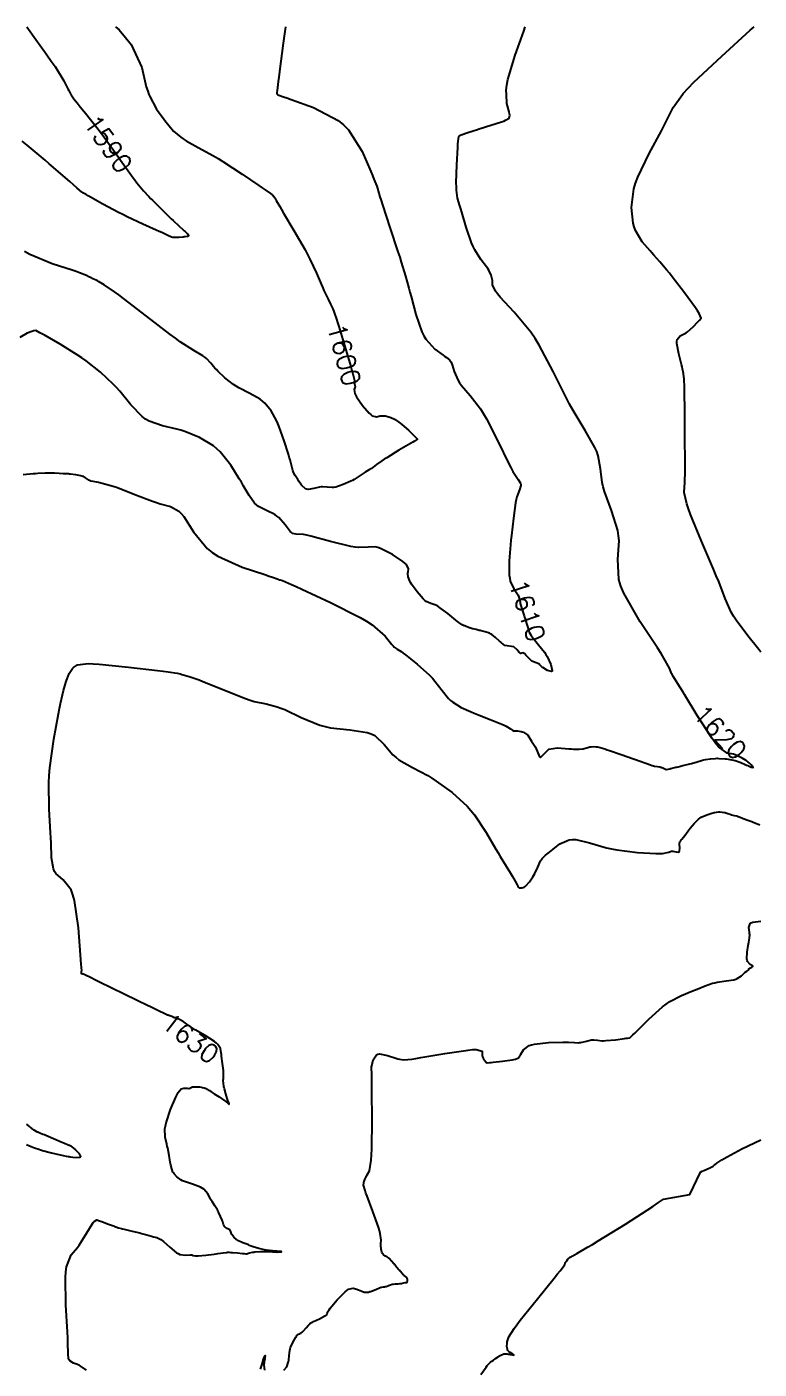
# Model space of a CAD drawing. Header units: metres. Extents: x 837477 to 838477, y 1189014 to 1191014.
# Drawn here: x 837628.4 to 837778.9, y 1190738.3 to 1191013.9 of the extents above; entities that cross this region are included whole.
import ezdxf

# ---------------------------------------------------------------- set-up
doc = ezdxf.new("R2010")
doc.units = ezdxf.units.M
doc.header["$LTSCALE"] = 0.3
doc.layers.add('COTAS 10', color=1, linetype='Continuous')
doc.styles.get("Standard").update_dxf_attribs({"font": 'simplex.shx'})

msp = doc.modelspace()

# ---------------------------------------------------------------- linework, layer by layer
at = {"layer": 'COTAS 10'}
for points, elevation in [([(837628.424, 1191013.872), (837630.296, 1191011.27), (837632.045, 1191008.838), (837632.535, 1191008.155), (837633.437, 1191006.854), (837634.216, 1191005.702), (837636.011, 1191002.79), (837636.848, 1191001.168), (837637.024, 1191000.829), (837637.175, 1191000.539), (837637.457, 1191000), (837637.516, 1190999.888), (837638.083, 1190999.109), (837638.376, 1190998.737), (837638.728, 1190998.299), (837639.401, 1190997.479), (837640.49, 1190996.151), (837642.828, 1190993.196), (837643.544, 1190992.246), (837644.29, 1190991.241), (837647.227, 1190987.141), (837647.688, 1190986.493), (837649.92, 1190983.359), (837650.464, 1190982.617), (837650.511, 1190982.553), (837651.035, 1190981.853), (837652.368, 1190980.198), (837653.46, 1190979.05), (837653.832, 1190978.669), (837654.234, 1190978.261), (837655.939, 1190976.558), (837657.668, 1190974.87), (837658.086, 1190974.47), (837658.477, 1190974.101), (837659.671, 1190973.011), (837660.561, 1190972.216), (837660.76, 1190972.032), (837660.939, 1190971.864), (837661.418, 1190971.386), (837661.629, 1190971.074), (837661.64, 1190971.01), (837661.631, 1190970.955), (837661.424, 1190970.84), (837660.943, 1190970.775), (837660.76, 1190970.753), (837660.556, 1190970.729), (837659.64, 1190970.626), (837658.646, 1190970.616), (837658.393, 1190970.651), (837658.15, 1190970.701), (837657.352, 1190971.018), (837656.125, 1190971.639), (837655.61, 1190971.881), (837655.02, 1190972.154), (837652.26, 1190973.395), (837649.023, 1190974.901), (837648.132, 1190975.341), (837647.243, 1190975.791), (837644.053, 1190977.501), (837641.487, 1190978.933), (837640.991, 1190979.208), (837640.589, 1190979.431), (837639.912, 1190979.796), (837639.845, 1190979.827), (837639.827, 1190979.839), (837639.81, 1190979.852), (837639.749, 1190979.912), (837638.681, 1190980.852), (837638.028, 1190981.421), (837637.22, 1190982.123), (837633.012, 1190985.771), (837632.157, 1190986.493), (837628.463, 1190989.612), (837627.44, 1190990.436)], 1590), ([(837627.638, 1190921.991), (837629.704, 1190922.158), (837630.213, 1190922.194), (837630.694, 1190922.225), (837632.205, 1190922.296), (837633.455, 1190922.312), (837633.772, 1190922.308), (837634.076, 1190922.299), (837635.071, 1190922.238), (837635.85, 1190922.174), (837636.019, 1190922.164), (837636.168, 1190922.158), (837636.535, 1190922.164), (837636.967, 1190922.156), (837637.156, 1190922.141), (837637.375, 1190922.12), (837638.417, 1190921.999), (837639.473, 1190921.793), (837639.7, 1190921.719), (837639.899, 1190921.638), (837640.384, 1190921.283), (837640.985, 1190920.899), (837641.258, 1190920.8), (837641.578, 1190920.704), (837643.115, 1190920.384), (837645.386, 1190919.821), (837646.168, 1190919.572), (837647.017, 1190919.283), (837650.634, 1190917.903), (837654.213, 1190916.527), (837655.037, 1190916.24), (837655.789, 1190915.994), (837657.903, 1190915.446), (837659.631, 1190914.47), (837660.141, 1190913.954), (837660.663, 1190913.333), (837662.659, 1190910.202), (837665.459, 1190906.762), (837666.488, 1190905.945), (837667.628, 1190905.188), (837672.659, 1190902.944), (837677.292, 1190901.435), (837678.18, 1190901.141), (837678.897, 1190900.9), (837680.06, 1190900.479), (837680.103, 1190900.424), (837680.114, 1190900.415), (837680.124, 1190900.408), (837680.155, 1190900.402), (837680.287, 1190900.378), (837680.361, 1190900.359), (837680.45, 1190900.336), (837680.909, 1190900.207), (837682.771, 1190899.421), (837683.745, 1190898.983), (837684.919, 1190898.449), (837690.814, 1190895.723), (837696.912, 1190892.623), (837698.213, 1190891.852), (837699.345, 1190891.12), (837702.037, 1190888.793), (837703.383, 1190887.117), (837703.669, 1190886.795), (837703.916, 1190886.535), (837704.492, 1190886.108), (837705.32, 1190885.623), (837705.727, 1190885.325), (837706.21, 1190884.957), (837708.595, 1190883.038), (837711.145, 1190880.762), (837711.732, 1190880.168), (837712.268, 1190879.59), (837713.773, 1190877.633), (837715.077, 1190875.975), (837715.485, 1190875.585), (837715.914, 1190875.225), (837717.633, 1190874.173), (837719.682, 1190873.27), (837720.318, 1190873.003), (837720.984, 1190872.73), (837723.639, 1190871.683), (837726.007, 1190870.723), (837726.493, 1190870.504), (837726.905, 1190870.306), (837727.78, 1190869.76), (837728.238, 1190869.444), (837728.388, 1190869.391), (837728.547, 1190869.354), (837729.206, 1190869.341), (837729.979, 1190869.262), (837730.211, 1190869.182), (837730.45, 1190869.077), (837731.38, 1190868.488), (837732.092, 1190867.217), (837732.94, 1190866.006), (837733.727, 1190864.008), (837733.969, 1190863.887), (837735.664, 1190865.582), (837737.468, 1190865.899), (837739.802, 1190865.697), (837740.309, 1190865.661), (837740.756, 1190865.634), (837741.866, 1190865.608), (837742.552, 1190865.673), (837742.732, 1190865.702), (837742.907, 1190865.736), (837743.5, 1190865.901), (837744.053, 1190866.056), (837744.203, 1190866.084), (837744.35, 1190866.106), (837744.868, 1190866.131), (837745.38, 1190866.092), (837745.524, 1190866.073), (837745.669, 1190866.051), (837746.198, 1190865.942), (837747.186, 1190865.642), (837747.62, 1190865.499), (837748.123, 1190865.33), (837750.522, 1190864.505), (837753.063, 1190863.616), (837753.657, 1190863.406), (837754.203, 1190863.213), (837755.778, 1190862.648), (837756.888, 1190862.274), (837757.141, 1190862.202), (837757.371, 1190862.142), (837758.004, 1190862.038), (837758.481, 1190861.972), (837758.611, 1190861.936), (837758.741, 1190861.894), (837759.205, 1190861.677), (837759.635, 1190861.484), (837759.744, 1190861.457), (837759.848, 1190861.44), (837760.184, 1190861.472), (837760.523, 1190861.576), (837760.629, 1190861.605), (837760.739, 1190861.633), (837761.18, 1190861.737), (837761.781, 1190861.874), (837761.992, 1190861.925), (837762.223, 1190861.98), (837763.22, 1190862.225), (837764.348, 1190862.518), (837764.662, 1190862.604), (837764.976, 1190862.693), (837766.116, 1190863.03), (837767.23, 1190863.338), (837767.529, 1190863.408), (837767.823, 1190863.471), (837768.848, 1190863.643), (837769.922, 1190863.719), (837770.247, 1190863.722), (837770.583, 1190863.717), (837771.897, 1190863.632), (837772.101, 1190863.601), (837773.233, 1190863.428), (837773.584, 1190863.348), (837773.925, 1190863.257), (837775.088, 1190862.843), (837775.968, 1190862.463), (837775.982, 1190862.456), (837776.153, 1190862.381), (837776.292, 1190862.321), (837776.52, 1190862.225), (837776.636, 1190862.178), (837776.705, 1190862.149), (837776.789, 1190862.113), (837777.224, 1190861.927), (837777.595, 1190861.808), (837777.639, 1190861.815), (837777.657, 1190861.838), (837777.511, 1190862.065), (837777.228, 1190862.375), (837777.16, 1190862.451), (837777.096, 1190862.522), (837776.902, 1190862.746), (837776.564, 1190863.026), (837776.409, 1190863.132), (837776.228, 1190863.252), (837775.353, 1190863.789), (837774.248, 1190864.323), (837773.921, 1190864.44), (837773.585, 1190864.544), (837772.298, 1190864.808), (837770.532, 1190866.098), (837769.894, 1190866.848), (837769.191, 1190867.769), (837766.115, 1190872.517), (837763.521, 1190876.84), (837763.245, 1190877.299), (837762.673, 1190878.242), (837762.196, 1190879.019), (837761.275, 1190880.45), (837760.97, 1190880.934), (837760.881, 1190881.115), (837760.791, 1190881.316), (837760.45, 1190882.212), (837759.309, 1190884.301), (837758.715, 1190885.255), (837758, 1190886.372), (837754.41, 1190891.762), (837751.04, 1190897.657), (837750.464, 1190899.092), (837750.041, 1190900.442), (837749.803, 1190904.607), (837750.077, 1190908.336), (837749.978, 1190909.411), (837749.803, 1190910.504), (837748.537, 1190914.607), (837747.12, 1190918.485), (837746.849, 1190919.436), (837746.631, 1190920.334), (837746.282, 1190923.137), (837745.796, 1190925.839), (837745.492, 1190926.674), (837745.114, 1190927.546), (837743.137, 1190931.009), (837740.635, 1190935.128), (837739.926, 1190936.414), (837739.211, 1190937.762), (837736.568, 1190943.159), (837733.7, 1190948.552), (837732.842, 1190949.898), (837731.956, 1190951.182), (837728.527, 1190955.287), (837725.647, 1190958.392), (837725.107, 1190959.045), (837724.68, 1190959.607), (837724.067, 1190960.891), (837724.101, 1190961.624), (837724.082, 1190961.839), (837724.049, 1190962.059), (837723.827, 1190962.9), (837723.318, 1190963.921), (837723.105, 1190964.255), (837722.861, 1190964.611), (837721.719, 1190966.084), (837720.434, 1190968.092), (837720.1, 1190968.785), (837719.775, 1190969.538), (837718.681, 1190972.756), (837717.783, 1190975.86), (837717.583, 1190976.541), (837717.402, 1190977.145), (837716.923, 1190978.681), (837716.687, 1190980.365), (837716.659, 1190981.061), (837716.649, 1190981.857), (837716.747, 1190985.564), (837716.938, 1190989.109), (837716.986, 1190989.804), (837717.031, 1190990.374), (837717.175, 1190991.396), (837717.51, 1190991.637), (837717.674, 1190991.715), (837717.871, 1190991.798), (837718.841, 1190992.139), (837720.307, 1190992.599), (837720.816, 1190992.757), (837721.371, 1190992.929), (837723.744, 1190993.661), (837725.945, 1190994.38), (837726.389, 1190994.543), (837726.763, 1190994.691), (837727.517, 1190995.095), (837727.618, 1190995.744), (837727.579, 1190996.046), (837727.512, 1190996.4), (837727.028, 1190998.122), (837726.929, 1191000), (837726.881, 1191000.902), (837727.026, 1191001.925), (837727.252, 1191003.056), (837728.737, 1191008.055), (837730.501, 1191013.006), (837730.816, 1191013.872)], 1620), ([(837646.638, 1191013.872), (837647.368, 1191013.226), (837648.711, 1191011.719), (837649.832, 1191010.272), (837652.02, 1191005.542), (837652.931, 1191001.591), (837653.247, 1191000.635), (837653.49, 1191000), (837653.59, 1190999.739), (837655.059, 1190996.998), (837656.601, 1190994.872), (837656.991, 1190994.363), (837657.365, 1190993.888), (837658.581, 1190992.459), (837660.033, 1190991.212), (837660.556, 1190990.851), (837661.131, 1190990.484), (837663.644, 1190989.104), (837666.76, 1190987.401), (837667.715, 1190986.831), (837668.711, 1190986.217), (837672.642, 1190983.644), (837676.088, 1190981.301), (837676.777, 1190980.832), (837677.352, 1190980.442), (837678.474, 1190979.686), (837678.782, 1190979.468), (837678.844, 1190979.418), (837678.896, 1190979.372), (837679, 1190979.241), (837679.053, 1190979.135), (837679.074, 1190979.104), (837679.096, 1190979.073), (837679.198, 1190978.956), (837679.342, 1190978.767), (837679.392, 1190978.691), (837679.445, 1190978.605), (837679.674, 1190978.207), (837680.383, 1190976.986), (837680.74, 1190976.381), (837681.167, 1190975.66), (837683.287, 1190972.093), (837685.565, 1190968.113), (837686.091, 1190967.132), (837686.571, 1190966.203), (837687.928, 1190963.287), (837688.94, 1190960.902), (837689.202, 1190960.309), (837689.458, 1190959.744), (837690.317, 1190957.947), (837690.797, 1190956.976), (837691.005, 1190956.555), (837691.153, 1190956.246), (837691.282, 1190955.97), (837691.591, 1190955.247), (837692.038, 1190953.865), (837692.253, 1190953.173), (837692.509, 1190952.347), (837693.763, 1190948.246), (837694.982, 1190944.146), (837695.215, 1190943.321), (837695.402, 1190942.63), (837695.702, 1190941.252), (837695.725, 1190940.801), (837695.738, 1190940.695), (837695.753, 1190940.595), (837695.832, 1190940.302), (837695.865, 1190940.018), (837695.851, 1190939.925), (837695.828, 1190939.825), (837695.661, 1190939.413), (837695.78, 1190938.642), (837695.937, 1190938.316), (837696.148, 1190937.94), (837697.358, 1190936.179), (837698.754, 1190934.556), (837699.083, 1190934.268), (837699.386, 1190934.051), (837700.272, 1190933.848), (837700.986, 1190934.026), (837701.182, 1190934.047), (837701.375, 1190934.057), (837702.066, 1190933.994), (837702.767, 1190933.807), (837702.967, 1190933.739), (837703.17, 1190933.663), (837703.925, 1190933.329), (837704.837, 1190932.748), (837705.139, 1190932.517), (837705.462, 1190932.254), (837706.81, 1190931.051), (837708.002, 1190929.921), (837708.228, 1190929.704), (837708.409, 1190929.53), (837708.685, 1190929.247), (837708.669, 1190929.236), (837708.665, 1190929.232), (837708.662, 1190929.228), (837708.652, 1190929.211), (837708.068, 1190928.853), (837707.703, 1190928.634), (837707.248, 1190928.363), (837704.871, 1190926.953), (837702.366, 1190925.437), (837701.831, 1190925.1), (837701.364, 1190924.798), (837700.253, 1190924.004), (837699.598, 1190923.485), (837699.419, 1190923.357), (837699.242, 1190923.235), (837698.612, 1190922.851), (837697.941, 1190922.454), (837697.738, 1190922.323), (837697.528, 1190922.184), (837696.705, 1190921.61), (837695.672, 1190920.967), (837695.328, 1190920.785), (837694.96, 1190920.601), (837693.422, 1190919.922), (837691.882, 1190919.416), (837691.512, 1190919.342), (837691.167, 1190919.296), (837690.122, 1190919.365), (837689.16, 1190919.477), (837688.866, 1190919.458), (837688.56, 1190919.417), (837687.357, 1190919.087), (837686.194, 1190918.906), (837685.914, 1190918.96), (837685.651, 1190919.058), (837684.855, 1190919.785), (837684.24, 1190920.71), (837684.092, 1190920.933), (837683.954, 1190921.141), (837683.535, 1190921.775), (837683.213, 1190922.391), (837683.135, 1190922.588), (837683.062, 1190922.798), (837682.841, 1190923.65), (837682.49, 1190925.017), (837682.335, 1190925.55), (837682.155, 1190926.15), (837681.3, 1190928.875), (837680.269, 1190931.75), (837679.979, 1190932.445), (837679.688, 1190933.095), (837678.618, 1190935.075), (837677.283, 1190936.648), (837676.824, 1190937.041), (837676.326, 1190937.416), (837674.205, 1190938.618), (837671.978, 1190939.771), (837671.414, 1190940.115), (837670.871, 1190940.47), (837669.1, 1190941.843), (837667.674, 1190943.179), (837667.35, 1190943.511), (837667.057, 1190943.826), (837666.252, 1190944.829), (837665.345, 1190945.776), (837664.988, 1190946.057), (837664.584, 1190946.346), (837662.74, 1190947.456), (837659.936, 1190949.238), (837658.928, 1190949.951), (837657.818, 1190950.759), (837652.971, 1190954.47), (837648.293, 1190958.097), (837647.29, 1190958.852), (837646.413, 1190959.5), (837644.304, 1190960.939), (837643.17, 1190961.576), (837642.908, 1190961.718), (837642.668, 1190961.844), (837641.992, 1190962.176), (837641.466, 1190962.421), (837641.321, 1190962.493), (837641.177, 1190962.566), (837640.659, 1190962.844), (837639.263, 1190963.382), (837638.566, 1190963.62), (837637.734, 1190963.896), (837633.607, 1190965.213), (837629.027, 1190967.131), (837627.91, 1190967.786)], 1600), ([(837679.903, 1191000), (837679.893, 1191000.009), (837679.884, 1191000.021), (837679.875, 1191000.035), (837679.842, 1191000.101), (837679.829, 1191000.262), (837679.834, 1191000.335), (837679.842, 1191000.421), (837679.899, 1191000.833), (837680.14, 1191002.623), (837680.263, 1191003.576), (837680.412, 1191004.729), (837681.155, 1191010.545), (837681.606, 1191013.872)], 1610), ([(837779.234, 1190885.483), (837778.778, 1190886.095), (837776.529, 1190888.895), (837774.16, 1190892.049), (837773.628, 1190892.885), (837773.149, 1190893.704), (837771.868, 1190896.529), (837770.56, 1190899.988), (837770.066, 1190901.207), (837769.513, 1190902.54), (837767.039, 1190908.299), (837764.761, 1190913.787), (837764.333, 1190914.949), (837763.992, 1190915.956), (837763.49, 1190918.299), (837763.552, 1190919.478), (837763.567, 1190919.75), (837763.581, 1190919.999), (837763.622, 1190920.7), (837763.644, 1190922.418), (837763.645, 1190923.307), (837763.645, 1190924.375), (837763.627, 1190929.724), (837763.591, 1190935.271), (837763.579, 1190936.464), (837763.567, 1190937.508), (837763.515, 1190940.037), (837763.453, 1190941.4), (837763.435, 1190941.708), (837763.416, 1190941.987), (837763.341, 1190942.743), (837763.139, 1190943.699), (837763.04, 1190944.103), (837762.923, 1190944.568), (837762.342, 1190946.752), (837761.958, 1190948.884), (837761.964, 1190949.316), (837762.019, 1190949.68), (837762.625, 1190950.425), (837763.597, 1190950.894), (837763.884, 1190951.084), (837764.178, 1190951.3), (837765.302, 1190952.299), (837766.274, 1190953.287), (837766.472, 1190953.496), (837766.64, 1190953.678), (837766.989, 1190954.105), (837766.551, 1190955.048), (837766.222, 1190955.555), (837765.803, 1190956.169), (837763.54, 1190959.274), (837761.029, 1190962.566), (837760.453, 1190963.297), (837759.929, 1190963.951), (837758.468, 1190965.661), (837757.232, 1190967.021), (837756.851, 1190967.454), (837756.452, 1190967.911), (837754.866, 1190969.765), (837753.489, 1190972.065), (837753.221, 1190972.804), (837753.001, 1190973.586), (837752.618, 1190976.779), (837753.14, 1190980.603), (837753.491, 1190981.783), (837753.932, 1190983.016), (837756.269, 1190987.908), (837758.8, 1190992.534), (837759.363, 1190993.599), (837759.866, 1190994.57), (837761.183, 1190997.297), (837763.131, 1191000), (837763.281, 1191000.208), (837764.275, 1191001.295), (837765.449, 1191002.504), (837771.183, 1191007.884), (837777.056, 1191013.173), (837777.821, 1191013.872)], 1630), ([(837679.922, 1191000), (837679.924, 1190999.981), (837679.951, 1190999.967), (837679.957, 1190999.963), (837679.963, 1190999.96), (837679.981, 1190999.949), (837681.118, 1190999.537), (837681.829, 1190999.281), (837682.712, 1190998.964), (837687.335, 1190997.303), (837692.364, 1190994.667), (837693.503, 1190993.735), (837694.532, 1190992.714), (837697.335, 1190988.293), (837699.059, 1190984.164), (837699.408, 1190983.328), (837699.701, 1190982.624), (837700.297, 1190981.188), (837700.483, 1190980.695), (837700.518, 1190980.585), (837700.545, 1190980.487), (837700.584, 1190980.231), (837700.949, 1190978.968), (837701.183, 1190978.236), (837701.473, 1190977.339), (837703.001, 1190972.715), (837704.65, 1190967.71), (837705.017, 1190966.572), (837705.345, 1190965.542), (837706.207, 1190962.715), (837706.902, 1190960.213), (837707.125, 1190959.387), (837707.361, 1190958.503), (837708.324, 1190954.832), (837709.568, 1190951.282), (837709.981, 1190950.475), (837710.424, 1190949.744), (837712.27, 1190947.738), (837713.969, 1190946.485), (837714.318, 1190946.229), (837714.615, 1190946.011), (837715.251, 1190945.554), (837715.578, 1190945.056), (837715.68, 1190944.813), (837715.788, 1190944.525), (837716.218, 1190943.105), (837716.999, 1190941.308), (837717.327, 1190940.781), (837717.705, 1190940.242), (837719.473, 1190938.191), (837721.63, 1190935.439), (837722.253, 1190934.458), (837722.886, 1190933.383), (837725.266, 1190928.706), (837727.383, 1190924.299), (837727.852, 1190923.392), (837728.27, 1190922.621), (837729.352, 1190920.972), (837729.849, 1190920.184), (837729.897, 1190919.956), (837729.907, 1190919.724), (837729.619, 1190918.852), (837729.098, 1190917.415), (837728.961, 1190916.827), (837728.827, 1190916.156), (837728.37, 1190913.047), (837727.976, 1190909.47), (837727.882, 1190908.505), (837727.795, 1190907.55), (837727.604, 1190905.082), (837727.535, 1190904.194), (837727.541, 1190901.321), (837727.622, 1190900.67), (837727.737, 1190900.083), (837728.44, 1190898.487), (837729.189, 1190897.442), (837729.334, 1190897.202), (837729.451, 1190896.984), (837729.647, 1190896.374), (837729.742, 1190895.753), (837729.795, 1190895.527), (837729.86, 1190895.278), (837730.192, 1190894.184), (837730.577, 1190892.997), (837730.676, 1190892.689), (837730.771, 1190892.39), (837731.086, 1190891.388), (837731.47, 1190890.147), (837731.644, 1190889.585), (837732.025, 1190888.909), (837732.214, 1190888.648), (837732.439, 1190888.356), (837733.552, 1190887.038), (837734.762, 1190885.486), (837735.048, 1190885.047), (837735.312, 1190884.604), (837736.091, 1190882.973), (837736.374, 1190881.782), (837736.326, 1190881.617), (837736.224, 1190881.524), (837735.398, 1190881.78), (837734.435, 1190882.39), (837734.246, 1190882.52), (837734.091, 1190882.632), (837733.811, 1190882.895), (837733.748, 1190883.021), (837733.73, 1190883.046), (837733.712, 1190883.068), (837733.645, 1190883.112), (837733.38, 1190883.211), (837733.238, 1190883.267), (837733.066, 1190883.335), (837732.195, 1190883.685), (837730.959, 1190884.898), (837730.713, 1190885.182), (837730.295, 1190885.391), (837729.937, 1190885.241), (837729.625, 1190885.433), (837729.49, 1190885.496), (837729.175, 1190885.998), (837728.499, 1190886.633), (837726.612, 1190886.892), (837725.911, 1190887.441), (837725.709, 1190887.611), (837725.504, 1190887.788), (837724.735, 1190888.493), (837723.923, 1190889.14), (837723.691, 1190889.281), (837723.456, 1190889.405), (837722.58, 1190889.715), (837721.748, 1190889.902), (837721.541, 1190889.948), (837721.344, 1190889.992), (837720.715, 1190890.133), (837720.133, 1190890.28), (837719.966, 1190890.329), (837719.797, 1190890.381), (837719.163, 1190890.597), (837718.566, 1190890.827), (837718.42, 1190890.887), (837718.283, 1190890.947), (837717.856, 1190891.149), (837717.18, 1190891.615), (837716.886, 1190891.84), (837716.545, 1190892.107), (837714.928, 1190893.418), (837713.22, 1190894.704), (837712.823, 1190894.955), (837712.458, 1190895.16), (837711.413, 1190895.521), (837710.474, 1190895.922), (837710.176, 1190896.153), (837709.862, 1190896.435), (837708.593, 1190897.889), (837707.472, 1190899.451), (837707.252, 1190899.802), (837707.071, 1190900.117), (837706.743, 1190900.963), (837706.713, 1190901.593), (837706.719, 1190901.772), (837706.732, 1190901.953), (837706.834, 1190902.627), (837706.412, 1190903.5), (837706.095, 1190903.807), (837705.692, 1190904.143), (837703.509, 1190905.593), (837701.071, 1190906.815), (837700.506, 1190907.008), (837699.988, 1190907.137), (837698.513, 1190907.077), (837696.623, 1190906.97), (837695.844, 1190907.071), (837694.953, 1190907.228), (837690.809, 1190908.262), (837686.765, 1190909.343), (837685.937, 1190909.528), (837685.235, 1190909.664), (837683.756, 1190909.744), (837683.006, 1190909.887), (837682.764, 1190910.062), (837682.508, 1190910.296), (837681.46, 1190911.63), (837680.183, 1190913.127), (837679.782, 1190913.464), (837679.36, 1190913.767), (837677.666, 1190914.578), (837676.002, 1190915.411), (837675.599, 1190915.728), (837675.22, 1190916.081), (837674.062, 1190917.666), (837672.88, 1190919.734), (837672.486, 1190920.392), (837672.063, 1190921.086), (837670.297, 1190923.901), (837668.127, 1190926.631), (837667.45, 1190927.271), (837666.74, 1190927.862), (837663.901, 1190929.581), (837660.875, 1190930.794), (837660.047, 1190931.067), (837659.224, 1190931.312), (837656.287, 1190931.967), (837653.524, 1190932.918), (837652.811, 1190933.35), (837652.12, 1190933.855), (837649.809, 1190936.287), (837647.528, 1190939.082), (837646.855, 1190939.816), (837646.164, 1190940.533), (837643.522, 1190942.979), (837640.574, 1190945.281), (837639.691, 1190945.907), (837638.778, 1190946.529), (837635.24, 1190948.734), (837632.204, 1190950.485), (837631.609, 1190950.82), (837631.119, 1190951.091), (837630.235, 1190951.53), (837629.851, 1190951.46), (837629.676, 1190951.41), (837629.473, 1190951.347), (837628.49, 1190951.01), (837627.009, 1190950.119)], 1610), ([(837640.667, 1190738.111), (837639.584, 1190738.892), (837639.14, 1190739.13), (837638.975, 1190739.203), (837638.792, 1190739.28), (837637.98, 1190739.584), (837637.245, 1190740.079), (837637.111, 1190740.275), (837637.007, 1190740.497), (837636.88, 1190741.516), (837636.853, 1190743.772), (837636.811, 1190744.774), (837636.755, 1190745.94), (837636.429, 1190751.516), (837636.342, 1190757.132), (837636.435, 1190758.324), (837636.58, 1190759.358), (837637.53, 1190761.779), (837638.806, 1190763.327), (837639.157, 1190763.811), (837639.507, 1190764.319), (837640.763, 1190766.351), (837641.836, 1190768.089), (837642.071, 1190768.411), (837642.279, 1190768.663), (837642.806, 1190769.001), (837643.359, 1190768.808), (837643.583, 1190768.726), (837643.837, 1190768.632), (837645.013, 1190768.19), (837646.191, 1190767.747), (837646.447, 1190767.652), (837646.673, 1190767.57), (837647.235, 1190767.371), (837647.845, 1190767.203), (837648.101, 1190767.138), (837648.394, 1190767.066), (837649.767, 1190766.743), (837651.261, 1190766.388), (837651.631, 1190766.295), (837651.981, 1190766.205), (837653.087, 1190765.9), (837653.999, 1190765.639), (837654.226, 1190765.576), (837654.443, 1190765.517), (837655.137, 1190765.337), (837655.92, 1190764.939), (837656.194, 1190764.742), (837656.492, 1190764.508), (837657.772, 1190763.349), (837659.148, 1190762.245), (837659.505, 1190762.046), (837659.853, 1190761.893), (837661.025, 1190761.724), (837661.94, 1190761.798), (837662.126, 1190761.799), (837662.283, 1190761.791), (837662.605, 1190761.689), (837663.084, 1190761.604), (837663.339, 1190761.605), (837663.648, 1190761.618), (837665.206, 1190761.755), (837666.909, 1190761.951), (837667.309, 1190762.001), (837667.677, 1190762.049), (837668.75, 1190762.204), (837669.47, 1190762.312), (837669.616, 1190762.33), (837669.739, 1190762.343), (837669.992, 1190762.346), (837670.316, 1190762.303), (837670.483, 1190762.286), (837670.684, 1190762.268), (837671.69, 1190762.186), (837672.7, 1190762.102), (837672.903, 1190762.083), (837673.072, 1190762.065), (837673.408, 1190762.013), (837673.597, 1190762.014), (837673.675, 1190762.03), (837673.763, 1190762.052), (837674.172, 1190762.186), (837674.806, 1190762.337), (837675.036, 1190762.371), (837675.29, 1190762.4), (837676.403, 1190762.475), (837677.556, 1190762.501), (837677.836, 1190762.499), (837678.098, 1190762.494), (837678.899, 1190762.445), (837679.55, 1190762.393), (837679.717, 1190762.387), (837679.878, 1190762.384), (837680.414, 1190762.403), (837680.716, 1190762.441), (837680.73, 1190762.451), (837680.713, 1190762.46), (837680.403, 1190762.488), (837679.861, 1190762.521), (837679.698, 1190762.533), (837679.53, 1190762.546), (837678.877, 1190762.604), (837678.32, 1190762.657), (837678.213, 1190762.667), (837678.126, 1190762.675), (837677.979, 1190762.687), (837677.683, 1190762.755), (837677.502, 1190762.797), (837677.277, 1190762.851), (837676.105, 1190763.129), (837674.926, 1190763.427), (837674.697, 1190763.493), (837674.51, 1190763.551), (837674.187, 1190763.7), (837673.945, 1190763.854), (837673.81, 1190763.915), (837673.644, 1190763.984), (837672.8, 1190764.302), (837671.888, 1190764.698), (837671.68, 1190764.816), (837671.491, 1190764.938), (837670.968, 1190765.41), (837670.631, 1190765.885), (837670.559, 1190766.009), (837670.495, 1190766.129), (837670.344, 1190766.533), (837670.174, 1190766.874), (837670.099, 1190766.953), (837670.013, 1190767.027), (837669.6, 1190767.237), (837669.185, 1190767.461), (837669.096, 1190767.542), (837669.019, 1190767.632), (837668.838, 1190768.027), (837668.68, 1190768.557), (837668.617, 1190768.732), (837668.547, 1190768.92), (837668.224, 1190769.702), (837667.813, 1190770.558), (837667.687, 1190770.793), (837667.555, 1190771.026), (837667.032, 1190771.861), (837666.475, 1190772.739), (837666.32, 1190773.001), (837666.166, 1190773.27), (837665.609, 1190774.306), (837664.785, 1190775.279), (837664.463, 1190775.507), (837664.1, 1190775.717), (837662.45, 1190776.33), (837660.785, 1190776.857), (837660.414, 1190777.012), (837660.081, 1190777.173), (837659.2, 1190777.789), (837658.664, 1190778.433), (837658.547, 1190778.61), (837658.445, 1190778.788), (837658.193, 1190779.428), (837658.011, 1190780.245), (837657.953, 1190780.533), (837657.891, 1190780.849), (837657.641, 1190782.217), (837657.351, 1190783.726), (837657.264, 1190784.132), (837657.175, 1190784.532), (837656.829, 1190785.932), (837656.779, 1190787.638), (837656.876, 1190788.231), (837657.021, 1190788.877), (837657.945, 1190791.645), (837659.038, 1190794.185), (837659.289, 1190794.687), (837659.517, 1190795.102), (837660.157, 1190795.873), (837660.639, 1190796.017), (837660.768, 1190796.036), (837660.895, 1190796.047), (837661.34, 1190796.011), (837661.716, 1190795.968), (837661.8, 1190795.973), (837661.876, 1190795.987), (837662.079, 1190796.1), (837662.289, 1190796.231), (837662.369, 1190796.256), (837662.459, 1190796.276), (837662.865, 1190796.307), (837663.31, 1190796.3), (837663.425, 1190796.295), (837663.536, 1190796.29), (837663.907, 1190796.264), (837664.265, 1190796.214), (837664.368, 1190796.195), (837664.472, 1190796.173), (837664.86, 1190796.071), (837665.264, 1190795.918), (837665.378, 1190795.863), (837665.493, 1190795.803), (837665.916, 1190795.543), (837666.481, 1190795.16), (837666.686, 1190795.023), (837666.912, 1190794.872), (837667.903, 1190794.215), (837668.87, 1190793.562), (837669.081, 1190793.414), (837669.267, 1190793.28), (837669.733, 1190792.912), (837669.948, 1190792.755), (837669.976, 1190792.753), (837669.99, 1190792.769), (837669.927, 1190792.978), (837669.738, 1190793.466), (837669.672, 1190793.657), (837669.602, 1190793.873), (837669.299, 1190794.856), (837669.018, 1190795.885), (837668.96, 1190796.13), (837668.911, 1190796.357), (837668.809, 1190797.033), (837668.785, 1190797.572), (837668.786, 1190797.714), (837668.791, 1190797.852), (837668.833, 1190798.323), (837668.839, 1190799.016), (837668.821, 1190799.295), (837668.795, 1190799.612), (837668.627, 1190801.068), (837668.427, 1190802.576), (837668.381, 1190802.925), (837668.338, 1190803.244), (837668.213, 1190804.148), (837667.666, 1190804.989), (837667.356, 1190805.268), (837666.978, 1190805.567), (837665.042, 1190806.814), (837663.019, 1190808.012), (837662.585, 1190808.28), (837662.206, 1190808.52), (837661.298, 1190809.161), (837660.727, 1190809.584), (837660.561, 1190809.688), (837660.392, 1190809.787), (837659.756, 1190810.094), (837659.114, 1190810.352), (837658.941, 1190810.42), (837658.771, 1190810.486), (837658.174, 1190810.71), (837657.623, 1190810.92), (837657.483, 1190810.977), (837657.347, 1190811.033), (837656.897, 1190811.232), (837655.34, 1190811.982), (837654.505, 1190812.385), (837653.673, 1190812.788), (837653.495, 1190812.873), (837648.391, 1190815.344), (837643.355, 1190817.785), (837642.388, 1190818.254), (837641.607, 1190818.634), (837640.329, 1190819.261), (837640.255, 1190819.305), (837640.233, 1190819.317), (837640.21, 1190819.33), (837640.121, 1190819.377), (837640.026, 1190819.417), (837640, 1190819.425), (837639.974, 1190819.432), (837639.88, 1190819.447), (837639.791, 1190819.459), (837639.769, 1190819.465), (837639.747, 1190819.472), (837639.675, 1190819.505), (837639.627, 1190819.571), (837639.62, 1190819.599), (837639.616, 1190819.631), (837639.623, 1190819.778), (837639.647, 1190819.933), (837639.654, 1190819.97), (837639.66, 1190820.003), (837639.683, 1190820.101), (837639.591, 1190821.497), (837639.526, 1190822.349), (837639.443, 1190823.404), (837638.999, 1190828.895), (837638.185, 1190834.556), (837637.869, 1190835.717), (837637.514, 1190836.702), (837635.901, 1190838.795), (837634.394, 1190840.055), (837634.105, 1190840.516), (837633.871, 1190841.025), (837633.488, 1190843.269), (837633.403, 1190846.36), (837633.356, 1190847.404), (837633.3, 1190848.529), (837633.013, 1190853.269), (837632.941, 1190858.682), (837633.02, 1190860.231), (837633.142, 1190861.802), (837633.938, 1190867.656), (837634.901, 1190872.838), (837635.127, 1190873.984), (837635.336, 1190875.006), (837635.944, 1190877.656), (837636.426, 1190879.31), (837636.555, 1190879.704), (837636.683, 1190880.07), (837637.127, 1190881.161), (837637.652, 1190881.986), (837637.83, 1190882.185), (837638.023, 1190882.371), (837638.839, 1190882.934), (837640.997, 1190883.154), (837642.036, 1190883.124), (837643.266, 1190883.053), (837649.305, 1190882.468), (837655.272, 1190881.763), (837656.457, 1190881.617), (837657.44, 1190881.493), (837659.305, 1190881.22), (837660.016, 1190881.033), (837660.271, 1190880.962), (837660.553, 1190880.882), (837661.781, 1190880.525), (837663.79, 1190879.822), (837664.564, 1190879.524), (837665.432, 1190879.181), (837669.352, 1190877.571), (837673.371, 1190876), (837674.301, 1190875.682), (837675.153, 1190875.415), (837677.571, 1190874.874), (837679.838, 1190874.323), (837680.595, 1190874.05), (837681.407, 1190873.724), (837684.808, 1190872.111), (837688.632, 1190870.528), (837689.712, 1190870.222), (837690.8, 1190869.972), (837694.808, 1190869.545), (837698.359, 1190869.056), (837699.16, 1190868.767), (837699.882, 1190868.411), (837701.833, 1190866.571), (837703.595, 1190864.46), (837704.199, 1190863.934), (837704.853, 1190863.433), (837707.631, 1190861.833), (837710.773, 1190860.174), (837711.655, 1190859.636), (837712.544, 1190859.063), (837715.798, 1190856.71), (837718.876, 1190853.883), (837719.653, 1190853.012), (837720.397, 1190852.102), (837722.812, 1190848.498), (837724.777, 1190845.089), (837725.236, 1190844.303), (837725.659, 1190843.586), (837726.883, 1190841.565), (837727.768, 1190840.133), (837727.979, 1190839.787), (837728.173, 1190839.463), (837728.75, 1190838.473), (837729.144, 1190837.77), (837729.223, 1190837.627), (837729.29, 1190837.506), (837729.424, 1190837.254), (837729.557, 1190837.167), (837729.623, 1190837.149), (837729.701, 1190837.135), (837730.091, 1190837.107), (837730.621, 1190837.29), (837730.789, 1190837.409), (837730.966, 1190837.557), (837731.678, 1190838.337), (837732.407, 1190839.399), (837732.594, 1190839.725), (837732.775, 1190840.065), (837733.375, 1190841.407), (837733.956, 1190842.65), (837734.126, 1190842.927), (837734.3, 1190843.176), (837734.957, 1190843.834), (837735.824, 1190844.476), (837736.131, 1190844.715), (837736.466, 1190844.981), (837737.913, 1190846.161), (837739.848, 1190847.018), (837740.49, 1190847.079), (837741.178, 1190847.065), (837744.045, 1190846.379), (837747.481, 1190845.36), (837748.527, 1190845.135), (837749.613, 1190844.935), (837753.879, 1190844.42), (837757.62, 1190844.207), (837758.376, 1190844.197), (837759.011, 1190844.209), (837760.29, 1190844.427), (837760.817, 1190844.661), (837760.977, 1190844.682), (837761.142, 1190844.684), (837761.789, 1190844.532), (837762.322, 1190844.485), (837762.415, 1190844.552), (837762.485, 1190844.655), (837762.542, 1190845.318), (837762.486, 1190846.053), (837762.484, 1190846.201), (837762.489, 1190846.326), (837762.556, 1190846.578), (837762.777, 1190846.835), (837762.878, 1190846.964), (837762.997, 1190847.117), (837763.57, 1190847.877), (837764.286, 1190848.82), (837764.494, 1190849.088), (837764.706, 1190849.36), (837765.508, 1190850.367), (837766.413, 1190851.267), (837766.69, 1190851.471), (837766.979, 1190851.655), (837768.117, 1190852.157), (837769.165, 1190852.466), (837769.397, 1190852.529), (837769.604, 1190852.583), (837770.141, 1190852.694), (837770.541, 1190852.723), (837770.663, 1190852.724), (837770.788, 1190852.722), (837771.278, 1190852.69), (837771.777, 1190852.614), (837771.907, 1190852.584), (837772.035, 1190852.551), (837772.469, 1190852.396), (837772.911, 1190852.229), (837773.044, 1190852.187), (837773.182, 1190852.147), (837773.717, 1190852.019), (837774.257, 1190851.889), (837774.398, 1190851.848), (837774.535, 1190851.804), (837775.001, 1190851.63), (837775.476, 1190851.435), (837775.618, 1190851.379), (837775.766, 1190851.322), (837776.341, 1190851.109), (837776.984, 1190850.873), (837777.176, 1190850.801), (837777.372, 1190850.727), (837778.13, 1190850.434), (837778.85, 1190850.151), (837779.023, 1190850.082)], 1630), ([(837681.241, 1190738.112), (837681.865, 1190738.812), (837682.135, 1190739.686), (837682.188, 1190739.938), (837682.23, 1190740.194), (837682.303, 1190741.155), (837682.434, 1190742.182), (837682.513, 1190742.481), (837682.611, 1190742.785), (837683.12, 1190743.935), (837683.669, 1190744.903), (837683.792, 1190745.092), (837683.903, 1190745.248), (837684.198, 1190745.529), (837684.409, 1190745.595), (837684.523, 1190745.637), (837684.723, 1190745.72), (837685.006, 1190745.939), (837685.114, 1190746.046), (837685.235, 1190746.172), (837685.783, 1190746.793), (837686.294, 1190747.397), (837686.393, 1190747.512), (837686.473, 1190747.605), (837686.607, 1190747.751), (837686.908, 1190747.89), (837687.093, 1190747.978), (837687.323, 1190748.087), (837688.52, 1190748.66), (837689.672, 1190749.259), (837689.872, 1190749.385), (837690.021, 1190749.494), (837690.131, 1190749.743), (837690.308, 1190750.261), (837690.5, 1190750.54), (837690.752, 1190750.877), (837692.179, 1190752.584), (837693.794, 1190754.223), (837694.167, 1190754.518), (837694.506, 1190754.743), (837695.462, 1190754.982), (837696.183, 1190754.76), (837696.374, 1190754.695), (837696.563, 1190754.628), (837697.216, 1190754.374), (837697.753, 1190754.172), (837697.869, 1190754.139), (837697.97, 1190754.116), (837698.217, 1190754.112), (837698.366, 1190754.158), (837698.406, 1190754.166), (837698.446, 1190754.172), (837698.583, 1190754.173), (837698.901, 1190754.249), (837699.054, 1190754.301), (837699.236, 1190754.368), (837700.126, 1190754.722), (837701.02, 1190755.075), (837701.204, 1190755.141), (837701.36, 1190755.192), (837701.695, 1190755.261), (837701.874, 1190755.258), (837701.933, 1190755.264), (837701.995, 1190755.272), (837702.252, 1190755.326), (837702.556, 1190755.416), (837702.647, 1190755.447), (837702.741, 1190755.481), (837703.109, 1190755.626), (837703.495, 1190755.756), (837703.601, 1190755.781), (837703.707, 1190755.801), (837704.085, 1190755.834), (837704.465, 1190755.843), (837704.573, 1190755.849), (837704.681, 1190755.856), (837705.079, 1190755.893), (837705.449, 1190755.946), (837705.54, 1190755.964), (837705.626, 1190755.982), (837705.893, 1190756.061), (837706.117, 1190756.126), (837706.175, 1190756.137), (837706.231, 1190756.145), (837706.421, 1190756.148), (837706.562, 1190756.214), (837706.587, 1190756.262), (837706.607, 1190756.323), (837706.628, 1190756.648), (837706.556, 1190757.006), (837706.516, 1190757.087), (837706.467, 1190757.16), (837706.221, 1190757.358), (837705.92, 1190757.55), (837705.837, 1190757.62), (837705.754, 1190757.697), (837705.456, 1190758.035), (837705.164, 1190758.397), (837705.085, 1190758.49), (837705.007, 1190758.579), (837704.729, 1190758.875), (837704.487, 1190759.134), (837704.43, 1190759.2), (837704.378, 1190759.264), (837704.228, 1190759.477), (837704.015, 1190759.758), (837703.924, 1190759.865), (837703.818, 1190759.986), (837703.317, 1190760.527), (837702.83, 1190761.034), (837702.734, 1190761.133), (837702.653, 1190761.214), (837702.499, 1190761.358), (837702.437, 1190761.388), (837702.413, 1190761.397), (837702.388, 1190761.406), (837702.274, 1190761.443), (837702.111, 1190761.518), (837702.054, 1190761.551), (837701.992, 1190761.59), (837701.725, 1190761.775), (837701.46, 1190762.094), (837701.399, 1190762.216), (837701.343, 1190762.353), (837701.186, 1190762.973), (837701.114, 1190763.697), (837701.112, 1190763.9), (837701.117, 1190764.103), (837701.201, 1190764.848), (837701.02, 1190766.198), (837700.859, 1190766.783), (837700.649, 1190767.461), (837699.492, 1190770.672), (837698.307, 1190773.826), (837698.081, 1190774.468), (837697.898, 1190775.009), (837697.602, 1190776.127), (837697.636, 1190776.585), (837697.661, 1190776.711), (837697.693, 1190776.837), (837697.863, 1190777.286), (837698.135, 1190777.832), (837698.232, 1190778.019), (837698.337, 1190778.221), (837698.792, 1190779.081), (837699.191, 1190781.268), (837699.261, 1190782.307), (837699.314, 1190783.535), (837699.358, 1190789.533), (837699.309, 1190795.384), (837699.303, 1190796.518), (837699.3, 1190797.441), (837699.315, 1190799.02), (837699.324, 1190799.24), (837699.318, 1190799.306), (837699.307, 1190799.374), (837699.234, 1190799.641), (837699.222, 1190800.147), (837699.25, 1190800.367), (837699.292, 1190800.621), (837699.553, 1190801.825), (837700.223, 1190802.834), (837700.521, 1190802.965), (837700.869, 1190803.03), (837702.532, 1190802.731), (837704.249, 1190802.15), (837704.631, 1190802.039), (837704.971, 1190801.949), (837705.861, 1190801.802), (837707.532, 1190802.002), (837708.364, 1190802.13), (837709.357, 1190802.29), (837714.278, 1190803.133), (837719.082, 1190803.849), (837720.001, 1190803.93), (837720.742, 1190803.96), (837721.931, 1190803.643), (837721.964, 1190803.067), (837721.976, 1190802.933), (837721.989, 1190802.811), (837722.044, 1190802.465), (837722.141, 1190802.188), (837722.18, 1190802.109), (837722.224, 1190802.03), (837722.427, 1190801.738), (837722.634, 1190801.487), (837722.681, 1190801.434), (837722.723, 1190801.387), (837722.838, 1190801.276), (837722.917, 1190801.223), (837722.937, 1190801.213), (837722.956, 1190801.206), (837723.016, 1190801.194), (837723.527, 1190801.252), (837723.83, 1190801.288), (837724.204, 1190801.332), (837726.137, 1190801.564), (837728.099, 1190801.842), (837728.49, 1190801.916), (837728.815, 1190801.988), (837729.442, 1190802.237), (837729.717, 1190802.636), (837729.822, 1190802.803), (837729.938, 1190802.993), (837730.46, 1190803.886), (837731.615, 1190804.756), (837732.131, 1190804.933), (837732.733, 1190805.082), (837735.613, 1190805.389), (837738.517, 1190805.465), (837739.133, 1190805.468), (837739.667, 1190805.463), (837740.918, 1190805.382), (837741.731, 1190805.347), (837741.99, 1190805.371), (837742.263, 1190805.41), (837743.37, 1190805.674), (837744.448, 1190805.923), (837744.703, 1190805.951), (837744.939, 1190805.963), (837745.635, 1190805.86), (837746.55, 1190805.745), (837746.924, 1190805.749), (837747.351, 1190805.768), (837749.328, 1190805.965), (837751.194, 1190806.206), (837751.55, 1190806.253), (837751.836, 1190806.29), (837752.292, 1190806.353), (837752.3, 1190806.36), (837752.304, 1190806.363), (837752.309, 1190806.365), (837752.336, 1190806.377), (837752.946, 1190806.967), (837753.319, 1190807.334), (837753.781, 1190807.79), (837756.188, 1190810.173), (837759.038, 1190812.724), (837759.779, 1190813.286), (837760.5, 1190813.785), (837762.929, 1190815.068), (837765.064, 1190815.896), (837765.599, 1190816.109), (837766.109, 1190816.315), (837767.751, 1190817.001), (837769.314, 1190817.547), (837769.775, 1190817.666), (837770.249, 1190817.77), (837772.062, 1190818.026), (837773.7, 1190818.281), (837774.063, 1190818.385), (837774.386, 1190818.502), (837775.229, 1190819.044), (837775.752, 1190819.581), (837775.874, 1190819.696), (837775.987, 1190819.796), (837776.315, 1190820.035), (837776.538, 1190820.182), (837776.585, 1190820.224), (837776.626, 1190820.267), (837776.72, 1190820.429), (837776.85, 1190820.592), (837776.913, 1190820.636), (837776.988, 1190820.68), (837777.358, 1190820.834), (837777.577, 1190821.017), (837777.556, 1190821.079), (837777.501, 1190821.146), (837777.006, 1190821.429), (837776.474, 1190822), (837776.395, 1190822.248), (837776.344, 1190822.536), (837776.407, 1190823.899), (837776.634, 1190825.33), (837776.686, 1190825.66), (837776.735, 1190825.961), (837776.872, 1190826.811), (837776.924, 1190827.549), (837776.918, 1190827.779), (837776.903, 1190828.021), (837776.774, 1190828.992), (837777.03, 1190829.826), (837777.258, 1190829.982), (837777.553, 1190830.106), (837779.186, 1190830.284)], 1640), ([(837628.314, 1190784.422), (837628.977, 1190784.181), (837629.157, 1190784.113), (837629.336, 1190784.043), (837629.969, 1190783.785), (837630.89, 1190783.468), (837631.249, 1190783.361), (837631.655, 1190783.246), (837633.497, 1190782.765), (837635.258, 1190782.33), (837635.612, 1190782.245), (837635.908, 1190782.176), (837636.495, 1190782.053), (837636.917, 1190782.003), (837637.109, 1190781.979), (837637.335, 1190781.951), (837638.421, 1190781.814), (837639.334, 1190781.826), (837639.451, 1190781.892), (837639.509, 1190781.985), (837639.224, 1190782.547), (837638.637, 1190783.177), (837638.504, 1190783.312), (837638.384, 1190783.432), (837638.056, 1190783.724), (837637.824, 1190783.89), (837637.764, 1190783.93), (837637.706, 1190783.968), (837637.511, 1190784.082), (837637.291, 1190784.19), (837637.216, 1190784.224), (837637.135, 1190784.259), (837636.794, 1190784.401), (837636.123, 1190784.68), (837635.834, 1190784.802), (837635.5, 1190784.944), (837633.921, 1190785.617), (837632.348, 1190786.284), (837632.018, 1190786.421), (837631.733, 1190786.538), (837631.086, 1190786.789), (837630.693, 1190786.952), (837630.569, 1190787.013), (837630.439, 1190787.082), (837629.913, 1190787.388), (837629.42, 1190787.717), (837629.31, 1190787.8), (837629.212, 1190787.879), (837628.955, 1190788.136), (837628.636, 1190788.402), (837628.499, 1190788.487), (837628.34, 1190788.577)], 1620), ([(837721.684, 1190737.22), (837722.791, 1190738.771), (837723.022, 1190739.077), (837723.221, 1190739.328), (837723.667, 1190739.79), (837723.973, 1190739.967), (837724.083, 1190740.04), (837724.204, 1190740.122), (837724.735, 1190740.505), (837725.285, 1190740.899), (837725.418, 1190740.989), (837725.544, 1190741.07), (837725.929, 1190741.292), (837726.247, 1190741.424), (837726.33, 1190741.448), (837726.411, 1190741.467), (837726.683, 1190741.492), (837726.939, 1190741.477), (837727.009, 1190741.472), (837727.08, 1190741.466), (837727.332, 1190741.44), (837727.618, 1190741.394), (837727.709, 1190741.375), (837727.805, 1190741.355), (837728.196, 1190741.26), (837728.465, 1190741.217), (837728.484, 1190741.229), (837728.48, 1190741.251), (837728.265, 1190741.419), (837727.913, 1190741.641), (837727.823, 1190741.698), (837727.736, 1190741.752), (837727.445, 1190741.931), (837727.221, 1190742.196), (837727.176, 1190742.304), (837727.137, 1190742.427), (837727.059, 1190742.999), (837727.097, 1190743.707), (837727.132, 1190743.917), (837727.178, 1190744.133), (837727.433, 1190744.961), (837728.531, 1190746.687), (837729.108, 1190747.47), (837729.804, 1190748.384), (837733.307, 1190752.784), (837736.765, 1190757.046), (837737.433, 1190757.872), (837737.976, 1190758.546), (837738.892, 1190759.701), (837738.969, 1190759.842), (837738.983, 1190759.876), (837738.993, 1190759.907), (837739.002, 1190760.001), (837739.003, 1190760.081), (837739.009, 1190760.103), (837739.016, 1190760.125), (837739.062, 1190760.205), (837739.113, 1190760.278), (837739.124, 1190760.295), (837739.134, 1190760.311), (837739.159, 1190760.359), (837739.235, 1190760.464), (837739.278, 1190760.516), (837739.329, 1190760.578), (837739.59, 1190760.885), (837740.063, 1190761.294), (837740.248, 1190761.421), (837740.455, 1190761.553), (837741.4, 1190762.08), (837743.6, 1190763.351), (837744.6, 1190763.952), (837745.769, 1190764.663), (837751.4, 1190768.13), (837757.032, 1190771.745), (837758.202, 1190772.548), (837759.203, 1190773.266), (837764.619, 1190774.165), (837766.819, 1190778.773), (837767.185, 1190778.948), (837767.53, 1190779.112), (837768.589, 1190779.612), (837769.391, 1190780.03), (837769.574, 1190780.142), (837769.739, 1190780.253), (837770.194, 1190780.637), (837771.187, 1190781.311), (837771.693, 1190781.604), (837772.298, 1190781.944), (837775.315, 1190783.554), (837779.197, 1190785.401)], 1650), ([(837676.444, 1190738.303), (837676.757, 1190739.352), (837677.052, 1190740.372), (837677.109, 1190740.567), (837677.156, 1190740.724), (837677.236, 1190740.976), (837677.247, 1190740.981), (837677.25, 1190740.983), (837677.253, 1190740.984), (837677.264, 1190740.989), (837677.284, 1190741.011), (837677.293, 1190741.024), (837677.303, 1190741.039), (837677.351, 1190741.117), (837677.392, 1190741.165), (837677.398, 1190741.162), (837677.401, 1190741.151), (837677.395, 1190741.049), (837677.333, 1190740.67), (837677.303, 1190740.484), (837677.266, 1190740.263), (837677.084, 1190739.17), (837677.262, 1190738.126)], 1640)]:
    msp.add_lwpolyline(points, dxfattribs=dict(at, elevation=elevation))

# ---------------------------------------------------------------- texts
at = {"layer": 'COTAS 10', "char_height": 3.8, "attachment_point": 7}
for s, insert, rotation in [('1590', (837639.854, 1190994.155, 1590), 304.5872), ('1600', (837690.078, 1190952.376, 1600), 285.2151), ('1610', (837727.392, 1190899.655, 1610), 288.25273), ('1620', (837764.985, 1190872.522, 1620), 313.35574), ('1630', (837655.739, 1190808.754, 1630), 321.91794)]:
    msp.add_mtext(s, dxfattribs=dict(at, insert=insert, rotation=rotation))

doc.saveas('drawing.dxf')
